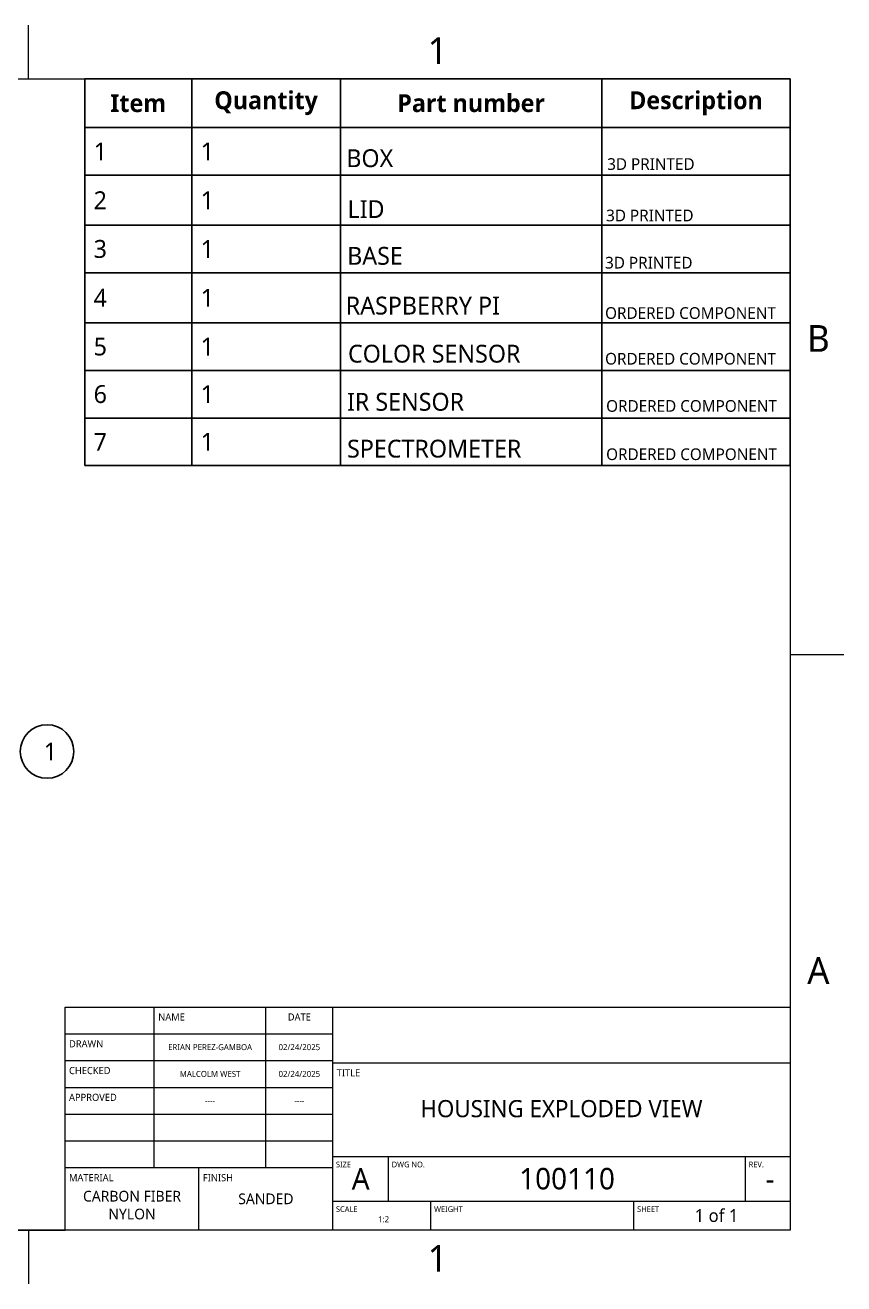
# Model space of a CAD drawing. Header units: inches. Extents: x 0 to 11, y 0 to 8.5.
# Drawn here: x 5.5 to 11, y 0.02 to 8.48 of the extents above; entities that cross this region are included whole.
import ezdxf

# ---------------------------------------------------------------- set-up
doc = ezdxf.new("R2010")
doc.units = ezdxf.units.IN
doc.header["$LTSCALE"] = 0.5
doc.header["$MEASUREMENT"] = 0
for name, color, linetype, lineweight in [('ANNOTATION_TEXT', 7, 'Continuous', 25), ('BORDER_FRAME', 7, 'Continuous', 15), ('BORDER_ZONES', 7, 'Continuous', 15), ('TITLE_BLOCK', 7, 'Continuous', 15)]:
    doc.layers.add(name, color=color, linetype=linetype, lineweight=lineweight)
doc.layers.add('TABLES', color=7, linetype='Continuous')
doc.styles.add('Onshape-Custom-Style-Note_10000160', font='')
doc.styles.add('Onshape-Standard', font='NotoSans-Regular.ttf')
doc.styles.add('Onshape-Standard-BomTable-DataRow', font='NotoSans-Regular.ttf')
doc.styles.add('Onshape-Standard-BomTable-HeaderRow', font='NotoSans-Bold.ttf')
doc.styles.add('Onshape-Standard-Fields', font='')
doc.styles.add('Onshape-Standard-NoteStyle', font='Noto Sans', dxfattribs={"height": 0.12})
doc.styles.get('Onshape-Custom-Style-Note_10000160').set_extended_font_data('Noto Sans')
doc.styles.get('Onshape-Standard-Fields').set_extended_font_data('Noto Sans')

# ---------------------------------------------------------------- blocks, each defined once
blk = doc.blocks.new('*T1')
at = {"layer": 'TABLES', "color": 0, "linetype": 'ByBlock', "lineweight": -2}
for p, q in [((0, 0), (4.7429, 0)), ((0, 0), (0, -2.6)), ((0.7192, 0), (0.7192, -2.6)), ((1.7192, 0), (1.7192, -2.6)), ((3.4772, 0), (3.4772, -2.6)), ((4.7429, 0), (4.7429, -2.6)), ((0, -0.328), (4.7429, -0.328)), ((0, -0.648), (4.7429, -0.648)), ((0, -0.984), (4.7429, -0.984)), ((0, -1.304), (4.7429, -1.304)), ((0, -1.64), (4.7429, -1.64)), ((0, -1.96), (4.7429, -1.96)), ((0, -2.28), (4.7429, -2.28)), ((0, -2.6), (4.7429, -2.6))]:
    blk.add_line(p, q, dxfattribs=at)
at = {"layer": 'TABLES', "color": 0, "char_height": 0.12}
for s, insert, width, attachment_point, style in [('{Quantity}', (1.2192, -0.164), 0.88, 5, 'Onshape-Standard-BomTable-HeaderRow'), ('{Description}', (4.11, -0.164), 1.145735, 5, 'Onshape-Standard-BomTable-HeaderRow'), ('{Item}', (0.3596, -0.164), 0.599215, 5, 'Onshape-Standard-BomTable-HeaderRow'), ('{Part number}', (2.5982, -0.164), 1.637952, 5, 'Onshape-Standard-BomTable-HeaderRow'), ('{1}', (0.06, -0.488), 0.599215, 4, 'Onshape-Standard-BomTable-DataRow'), ('{1}', (0.7792, -0.488), 0.88, 4, 'Onshape-Standard-BomTable-DataRow'), ('{}', (1.7792, -0.488), 1.637952, 4, 'Onshape-Standard-BomTable-DataRow'), ('{\\FAPMONO.SHX|c0;}', (3.5372, -0.488), 1.145735, 4, 'Onshape-Standard-BomTable-DataRow'), ('{2}', (0.06, -0.816), 0.599215, 4, 'Onshape-Standard-BomTable-DataRow'), ('{1}', (0.7792, -0.816), 0.88, 4, 'Onshape-Standard-BomTable-DataRow'), ('{}', (1.7792, -0.816), 1.637952, 4, 'Onshape-Standard-BomTable-DataRow'), ('{}', (3.5372, -0.816), 1.145735, 4, 'Onshape-Standard-BomTable-DataRow'), ('{3}', (0.06, -1.144), 0.599215, 4, 'Onshape-Standard-BomTable-DataRow'), ('{1}', (0.7792, -1.144), 0.88, 4, 'Onshape-Standard-BomTable-DataRow'), ('{}', (1.7792, -1.144), 1.637952, 4, 'Onshape-Standard-BomTable-DataRow'), ('{}', (3.5372, -1.144), 1.145735, 4, 'Onshape-Standard-BomTable-DataRow'), ('{4}', (0.06, -1.472), 0.599215, 4, 'Onshape-Standard-BomTable-DataRow'), ('{1}', (0.7792, -1.472), 0.88, 4, 'Onshape-Standard-BomTable-DataRow'), ('{}', (1.7792, -1.472), 1.637952, 4, 'Onshape-Standard-BomTable-DataRow'), ('{}', (3.5372, -1.472), 1.145735, 4, 'Onshape-Standard-BomTable-DataRow'), ('{5}', (0.06, -1.8), 0.599215, 4, 'Onshape-Standard-BomTable-DataRow'), ('{1}', (0.7792, -1.8), 0.88, 4, 'Onshape-Standard-BomTable-DataRow'), ('{}', (1.7792, -1.8), 1.637952, 4, 'Onshape-Standard-BomTable-DataRow'), ('{}', (3.5372, -1.8), 1.145735, 4, 'Onshape-Standard-BomTable-DataRow'), ('{6}', (0.06, -2.12), 0.599215, 4, 'Onshape-Standard-BomTable-DataRow'), ('{1}', (0.7792, -2.12), 0.88, 4, 'Onshape-Standard-BomTable-DataRow'), ('{}', (1.7792, -2.12), 1.637952, 4, 'Onshape-Standard-BomTable-DataRow'), ('{}', (3.5372, -2.12), 1.145735, 4, 'Onshape-Standard-BomTable-DataRow'), ('{7}', (0.06, -2.44), 0.599215, 4, 'Onshape-Standard-BomTable-DataRow'), ('{1}', (0.7792, -2.44), 0.88, 4, 'Onshape-Standard-BomTable-DataRow'), ('{}', (1.7792, -2.44), 1.637952, 4, 'Onshape-Standard-BomTable-DataRow'), ('{}', (3.5372, -2.44), 1.145735, 4, 'Onshape-Standard-BomTable-DataRow')]:
    blk.add_mtext(s, dxfattribs=dict(at, insert=insert, width=width, attachment_point=attachment_point, style=style))

msp = doc.modelspace()

# ---------------------------------------------------------------- linework, layer by layer
at = {"layer": 'ANNOTATION_TEXT', "color": 7}
msp.add_circle((5.6429, 3.5977), 0.18, dxfattribs=at)
at = {"layer": 'BORDER_FRAME'}
for p, q in [((0.399, 8.12), (10.639, 8.12)), ((10.639, 8.12), (10.639, 0.38)), ((10.639, 0.38), (0.399, 0.38))]:
    msp.add_line(p, q, dxfattribs=at)
at = {"layer": 'BORDER_ZONES'}
for p, q in [((5.519, 8.12), (5.519, 8.481)), ((10.639, 4.25), (11, 4.25)), ((5.519, 0.38), (5.519, 0.019))]:
    msp.add_line(p, q, dxfattribs=at)
at = {"layer": 'TITLE_BLOCK'}
for p, q in [((5.764, 0.38), (5.764, 1.88)), ((5.764, 1.88), (7.564, 1.88)), ((6.364, 0.8), (6.364, 1.88)), ((7.114, 0.8), (7.114, 1.88)), ((7.564, 0.38), (7.564, 1.88)), ((7.564, 1.88), (10.639, 1.88)), ((5.764, 1.7), (7.564, 1.7)), ((5.764, 1.52), (7.564, 1.52)), ((7.564, 1.505), (10.639, 1.505)), ((5.764, 1.34), (7.564, 1.34)), ((5.764, 1.16), (7.564, 1.16)), ((5.764, 0.98), (7.564, 0.98)), ((7.564, 0.875), (10.639, 0.875)), ((7.939, 0.575), (7.939, 0.875)), ((10.339, 0.575), (10.339, 0.875)), ((5.764, 0.8), (7.564, 0.8)), ((6.664, 0.38), (6.664, 0.8)), ((7.564, 0.575), (10.639, 0.575)), ((8.224, 0.38), (8.224, 0.575)), ((9.589, 0.38), (9.589, 0.575)), ((4.564, 0.38), (5.764, 0.38))]:
    msp.add_line(p, q, dxfattribs=at)

# ---------------------------------------------------------------- block references
msp.add_blockref('*T1', (5.8961, 8.12))

# ---------------------------------------------------------------- texts
at = {"layer": 'ANNOTATION_TEXT', "attachment_point": 1, "style": 'Onshape-Standard-NoteStyle'}
for s, insert, char_height, width in [('BOX', (7.6549, 7.6466), 0.12, 0.9), ('3D PRINTED', (9.4089, 7.5867), 0.07874, 1.245123), ('LID', (7.6629, 7.3042), 0.12, 0.9), ('3D PRINTED', (9.4018, 7.241), 0.07874, 1.245123), ('BASE', (7.6607, 6.9903), 0.12, 0.518774), ('3D PRINTED', (9.3948, 6.9236), 0.07874, 1.245123), ('RASPBERRY PI', (7.6511, 6.6558), 0.12, 1.326864), ('ORDERED COMPONENT', (9.3948, 6.585), 0.07874, 1.245123), ('COLOR SENSOR', (7.6664, 6.3324), 0.12, 1.426629), ('ORDERED COMPONENT', (9.3948, 6.2777), 0.07874, 1.245123), ('IR SENSOR', (7.6594, 6.009), 0.12, 1.536369), ('ORDERED COMPONENT', (9.4018, 5.9603), 0.07874, 1.245123), ('SPECTROMETER', (7.6599, 5.6939), 0.12, 1.245123), ('ORDERED COMPONENT', (9.4018, 5.6358), 0.07874, 1.245123)]:
    msp.add_mtext(s, dxfattribs=dict(at, insert=insert, char_height=char_height, width=width))
at = {"layer": 'ANNOTATION_TEXT', "color": 7, "insert": (5.6206, 3.5977), "char_height": 0.12, "attachment_point": 4, "style": 'Onshape-Standard'}
msp.add_mtext('{\\fNoto Sans;1\\P}', dxfattribs=at)
at = {"layer": 'BORDER_ZONES', "char_height": 0.18, "attachment_point": 5, "style": 'Onshape-Standard'}
for s, insert in [('1', (8.269, 8.31)), ('B', (10.829, 6.375)), ('A', (10.829, 2.125)), ('1', (8.269, 0.19))]:
    msp.add_mtext(s, dxfattribs=dict(at, insert=insert))
at = {"layer": 'TITLE_BLOCK'}
for s, insert, char_height, width, attachment_point, style in [('NAME', (6.3904, 1.8368), 0.048, 0.735, 1, 'Onshape-Standard'), ('DATE', (7.339, 1.8368), 0.048, 0.441, 2, 'Onshape-Standard'), ('DRAWN', (5.7904, 1.6568), 0.048, 0.588, 1, 'Onshape-Standard'), ('ERIAN PEREZ-GAMBOA', (6.739, 1.61), 0.04032, 0.75, 5, 'Onshape-Standard-Fields'), ('02/24/2025', (7.339, 1.61), 0.04032, 0.45, 5, 'Onshape-Standard-Fields'), ('CHECKED', (5.7904, 1.4768), 0.048, 0.588, 1, 'Onshape-Standard'), ('MALCOLM WEST ', (6.739, 1.43), 0.04032, 0.75, 5, 'Onshape-Standard-Fields'), ('02/24/2025 ', (7.339, 1.43), 0.04032, 0.45, 5, 'Onshape-Standard-Fields'), ('TITLE', (7.5904, 1.4618), 0.048, 0.3675, 1, 'Onshape-Standard'), ('APPROVED', (5.7904, 1.2968), 0.048, 0.588, 1, 'Onshape-Standard'), ('----', (6.739, 1.25), 0.04032, 0.75, 5, 'Onshape-Standard-Fields'), ('----', (7.339, 1.25), 0.04032, 0.45, 5, 'Onshape-Standard-Fields'), ('HOUSING EXPLODED VIEW', (9.1015, 1.196), 0.1152, 2.775, 5, 'Onshape-Standard-Fields'), ('SIZE', (7.5851, 0.8404), 0.0384, 0.3675, 1, 'Onshape-Standard'), ('A', (7.7515, 0.725), 0.144, 0.375, 5, 'Onshape-Standard-Fields'), ('DWG NO.', (7.9601, 0.8404), 0.0384, 2.352, 1, 'Onshape-Standard'), ('100110', (9.139, 0.725), 0.144, 2.4, 5, 'Onshape-Standard-Fields'), ('REV.', (10.3601, 0.8404), 0.0384, 0.294, 1, 'Onshape-Standard'), ('MATERIAL', (5.7904, 0.7568), 0.048, 0.882, 1, 'Onshape-Standard'), ('FINISH', (6.6904, 0.7568), 0.048, 0.882, 1, 'Onshape-Standard'), ('-', (10.504, 0.725), 0.144, 0.27, 5, 'Onshape-Standard-Fields'), ('CARBON FIBER NYLON ', (6.214, 0.5477), 0.072, 0.9, 5, 'Onshape-Standard-Fields'), ('SANDED ', (7.114, 0.59), 0.072, 0.9, 5, 'Onshape-Standard-Fields'), ('SCALE', (7.5851, 0.5404), 0.0384, 0.6468, 1, 'Onshape-Standard'), ('WEIGHT', (8.2451, 0.5404), 0.0384, 1.3377, 1, 'Onshape-Standard'), ('SHEET', (9.6101, 0.5404), 0.0384, 1.029, 1, 'Onshape-Standard'), ('1 of 1', (10.144, 0.4775), 0.0864, 0.99, 5, 'Onshape-Standard-Fields'), ('1:2', (7.9058, 0.4528), 0.04032, 0.45, 5, 'Onshape-Custom-Style-Note_10000160')]:
    msp.add_mtext(s, dxfattribs=dict(at, insert=insert, char_height=char_height, width=width, attachment_point=attachment_point, style=style))

doc.saveas('drawing.dxf')
